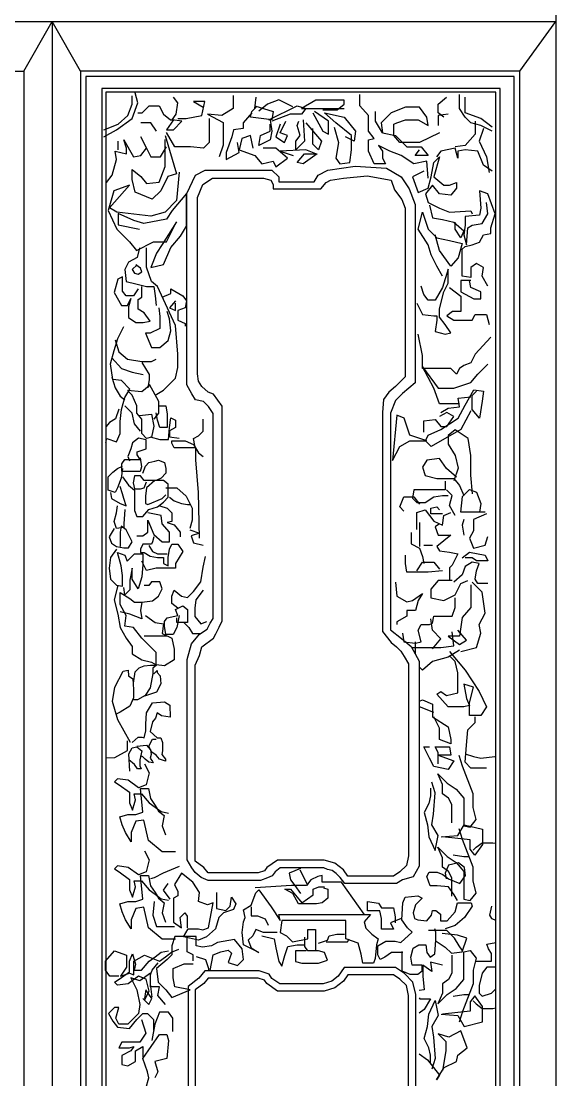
# Model space of a CAD drawing. Extents: x 1684 to 4686, y 4591 to 8092.
# Drawn here: x 2233 to 2705, y 6378 to 7314 of the extents above; entities that cross this region are included whole.
import ezdxf

# ---------------------------------------------------------------- set-up
doc = ezdxf.new("R2010")
doc.units = 0
doc.header["$MEASUREMENT"] = 0
doc.layers.add('3', color=3, linetype='CONTINUOUS')
doc.layers.add('7', color=7, linetype='CONTINUOUS')

msp = doc.modelspace()

# ---------------------------------------------------------------- linework, layer by layer
at = {"layer": '3'}
for p, q in [((2235, 7270.16), (2260, 7314.1)), ((2285, 7270.16), (2260, 7314.1)), ((2673.3, 7270.16), (2705.16, 7314.1)), ((1846.7, 7270.16), (2235, 7270.16)), ((2235, 7270.16), (2235, 5758.27)), ((2285, 7270.16), (2285, 5758.27)), ((2673.3, 7270.16), (2285, 7270.16)), ((2673.3, 5758.27), (2673.3, 7270.16)), ((2656, 7255.06), (2304.05, 7255.06)), ((2304.05, 7255.06), (2304.05, 5780.36)), ((2656, 5780.36), (2656, 7255.06))]:
    msp.add_line(p, q, dxfattribs=at)
for points in [[(2305.65, 7212.09), (2316.96, 7218.36), (2330.78, 7228.4), (2335.81, 7242.21), (2333.3, 7250.99)], [(2305.65, 7218.36), (2318.22, 7223.38), (2327.01, 7230.91), (2330.78, 7240.95), (2330.78, 7248.48)], [(2335.81, 7233.42), (2339.58, 7233.42), (2345.86, 7239.7), (2354.66, 7239.7), (2358.43, 7232.17), (2364.71, 7227.15), (2367.22, 7227.15), (2360.94, 7218.36), (2367.22, 7218.36), (2374.76, 7225.89), (2365.97, 7227.15), (2369.74, 7232.17), (2370.99, 7242.21), (2367.22, 7247.23)], [(2420.08, 7248.6), (2420.08, 7237.3), (2410.03, 7231.03), (2397.46, 7232.28), (2411.29, 7224.75), (2411.29, 7204.67), (2407.52, 7194.63)], [(2439.01, 7237.18), (2440.27, 7247.22)], [(2592.31, 7175.68), (2591.05, 7190.74), (2579.74, 7188.23), (2568.44, 7195.76), (2558.38, 7199.53), (2548.33, 7204.55), (2552.1, 7199.53), (2552.1, 7193.25), (2554.61, 7188.23), (2544.56, 7188.23), (2539.54, 7199.53), (2539.54, 7209.57), (2544.56, 7210.82), (2539.54, 7217.1), (2539.54, 7230.9), (2532, 7239.69), (2532, 7249.73)], [(2606.13, 7229.65), (2601.11, 7233.41), (2601.11, 7240.94), (2608.64, 7247.22)], [(2648.85, 7217.1), (2638.8, 7222.12), (2630.01, 7224.63), (2624.98, 7229.65), (2619.95, 7237.18), (2619.95, 7249.73)], [(2648.85, 7220.86), (2638.8, 7228.39), (2624.98, 7233.41), (2624.98, 7243.45), (2624.98, 7247.22)], [(2370.99, 7228.4), (2378.53, 7228.4), (2392.35, 7230.91), (2394.87, 7243.46), (2384.82, 7243.46), (2393.61, 7238.44)], [(2439.01, 7239.69), (2455.35, 7234.67), (2454.09, 7227.14), (2435.24, 7229.65), (2436.5, 7234.67), (2440.27, 7238.43)], [(2472.86, 7238.56), (2460.29, 7244.83), (2450.24, 7241.07), (2442.7, 7234.79)], [(2451.58, 7227.14), (2476.71, 7239.69), (2484.25, 7237.18), (2480.48, 7232.16), (2470.43, 7232.16), (2454.09, 7225.88)], [(2499.33, 7235.92), (2511.89, 7235.92), (2518.17, 7240.94), (2518.17, 7244.71), (2493.04, 7244.71), (2480.48, 7237.18), (2518.17, 7237.18)], [(2602.36, 7215.84), (2584.77, 7207.06), (2567.18, 7207.06), (2562.15, 7213.33), (2562.15, 7223.37), (2564.67, 7224.63), (2572.2, 7227.14), (2583.51, 7227.14), (2592.31, 7222.12), (2591.05, 7229.65), (2584.77, 7238.43), (2572.2, 7238.43), (2559.64, 7233.41), (2550.84, 7224.63), (2552.1, 7215.84), (2563.41, 7213.33), (2573.46, 7203.29), (2586.03, 7203.29), (2592.31, 7195.76), (2581, 7195.76), (2584.77, 7200.78)], [(2398.72, 7228.52), (2398.72, 7207.18), (2393.7, 7202.16), (2382.39, 7203.42), (2368.56, 7203.42), (2361.03, 7215.97)], [(2436.5, 7233.41), (2428.96, 7224.63), (2428.96, 7219.61), (2420.16, 7218.35), (2418.91, 7212.08), (2413.88, 7198.27), (2413.88, 7192), (2425.19, 7198.27), (2423.93, 7207.06)], [(2452.83, 7227.14), (2454.09, 7217.1), (2452.83, 7209.57), (2442.78, 7204.55), (2444.04, 7213.33), (2452.83, 7217.1), (2452.83, 7223.37)], [(2481.73, 7227.14), (2482.99, 7208.31), (2475.45, 7200.78), (2475.45, 7208.31), (2479.22, 7213.33), (2476.71, 7222.12), (2477.97, 7225.88)], [(2490.53, 7233.41), (2499.33, 7217.1), (2504.35, 7214.59), (2504.35, 7225.88), (2491.79, 7234.67)], [(2509.38, 7220.86), (2513.15, 7207.06), (2510.63, 7193.25), (2514.4, 7188.23), (2523.2, 7189.49), (2524.46, 7200.78), (2524.46, 7213.33), (2510.63, 7224.63), (2500.58, 7233.41), (2518.17, 7229.65), (2528.23, 7217.1), (2526.97, 7208.31), (2519.43, 7212.08)], [(2552.1, 7215.84), (2545.82, 7225.88), (2545.82, 7234.67)], [(2609.9, 7232.16), (2601.11, 7230.9), (2601.11, 7222.12)], [(2352.15, 7217.11), (2347.12, 7224.64), (2338.32, 7224.64)], [(2461.63, 7223.37), (2457.86, 7212.08), (2465.4, 7207.06), (2467.91, 7213.33), (2461.63, 7215.84), (2466.66, 7225.88)], [(2484.25, 7224.63), (2498.07, 7208.31), (2495.56, 7200.78), (2490.53, 7205.8), (2490.53, 7219.61)], [(2633.77, 7225.88), (2633.77, 7214.59), (2624.98, 7204.55), (2616.18, 7203.29)], [(2641.31, 7219.61), (2637.54, 7208.31), (2643.83, 7194.51), (2646.34, 7180.7)], [(2308.17, 7171.93), (2313.19, 7178.2), (2316.96, 7192.01), (2315.71, 7199.54), (2325.76, 7197.03), (2325.76, 7202.05), (2323.25, 7209.58), (2332.04, 7194.52), (2338.32, 7195.77), (2343.35, 7202.05), (2338.32, 7212.09), (2347.12, 7194.52), (2355.92, 7194.52), (2360.94, 7203.3)], [(2318.22, 7200.79), (2318.22, 7208.32)], [(2359.77, 7213.46), (2369.82, 7179.57), (2362.28, 7177.06), (2356, 7164.51), (2348.46, 7156.98), (2333.38, 7163.26), (2330.87, 7174.55), (2330.87, 7183.34), (2338.41, 7177.06), (2343.43, 7170.79), (2354.74, 7172.04), (2359.77, 7185.85), (2359.77, 7193.38), (2359.77, 7209.69)], [(2437.76, 7202.04), (2435.24, 7213.33), (2427.7, 7210.82), (2425.19, 7200.78), (2439.01, 7195.76), (2445.3, 7188.23), (2455.35, 7190.74), (2457.86, 7185.72), (2467.91, 7193.25), (2457.86, 7202.04), (2446.55, 7202.04)], [(2494.3, 7197.02), (2481.73, 7188.23), (2476.71, 7189.49), (2482.99, 7197.02), (2493.04, 7197.02), (2484.25, 7200.78), (2461.63, 7199.53), (2472.94, 7195.76)], [(2648.85, 7181.96), (2641.31, 7186.98), (2636.29, 7199.53), (2624.98, 7200.78), (2618.7, 7199.53), (2618.7, 7193.25), (2616.18, 7202.04), (2603.62, 7199.53), (2599.85, 7194.51)], [(2588.6, 7181.86), (2578.55, 7176.84), (2583.58, 7163.03), (2592.37, 7166.8), (2594.88, 7176.84), (2597.4, 7189.39), (2602.42, 7194.41), (2597.4, 7176.84), (2606.19, 7169.31), (2611.22, 7169.31), (2617.5, 7171.82), (2617.5, 7166.8), (2612.48, 7160.52), (2602.42, 7161.78), (2596.14, 7169.31), (2589.86, 7161.78), (2592.37, 7154.25), (2602.42, 7149.23), (2611.22, 7145.46), (2630.07, 7146.72), (2631.32, 7144.21)], [(2372.33, 7180.83), (2369.82, 7155.73), (2359.77, 7145.69), (2347.2, 7141.92), (2317.05, 7145.69), (2310.76, 7149.45), (2328.36, 7169.53), (2314.53, 7164.51), (2309.51, 7146.94), (2317.05, 7130.63), (2328.36, 7119.33), (2334.64, 7111.8), (2349.72, 7119.33), (2361.03, 7119.33), (2369.82, 7136.9), (2357.26, 7116.82), (2352.23, 7109.29), (2347.2, 7096.74), (2358.51, 7099.25), (2364.79, 7114.31), (2373.59, 7124.35), (2378.62, 7133.14), (2378.62, 7156.98), (2378.62, 7162), (2366.05, 7146.94), (2361.03, 7139.41), (2340.92, 7135.65), (2332.13, 7138.16), (2318.3, 7144.43), (2318.3, 7134.39), (2337.15, 7130.63)], [(2564.41, 6552.05), (2518.7, 6552.05), (2514.45, 6557.36), (2510.9, 6560.9), (2507.36, 6563.37), (2503.46, 6564.44), (2500.27, 6565.85), (2461.65, 6565.85), (2457.04, 6562.31), (2454.56, 6558.77), (2450.31, 6557), (2444.29, 6554.53), (2397.87, 6554.53), (2391.84, 6557.36), (2386.53, 6561.61), (2383.34, 6565.85), (2379.44, 6572.93), (2379.44, 6750), (2383.32, 6763.84), (2390.24, 6772.49), (2397.17, 6776.82), (2399.77, 6782.01), (2402.37, 6786.34), (2402.37, 6967.64), (2398.06, 6973.7), (2393.73, 6978.02), (2386.8, 6979.75), (2383.34, 6984.94), (2379.01, 6992.73), (2379.01, 7114.37), (2379.01, 7161.95), (2386.74, 7178.39), (2395.4, 7182.71), (2454.29, 7182.71), (2460.35, 7176.66), (2460.35, 7172.33), (2491.53, 7172.33), (2495, 7178.39), (2503.66, 7182.71), (2527.9, 7186.17), (2555.62, 7184.44), (2568.61, 7176.66), (2575.53, 7166.28), (2580.73, 7152.43), (2580.73, 6994.67), (2569.58, 6985.16), (2563.51, 6979.1), (2559.18, 6967.86), (2559.18, 6776.29), (2568.71, 6768.51), (2577.37, 6761.59), (2584.3, 6748.61), (2584.3, 6567.3), (2579.11, 6557.79), (2569.58, 6555.19), (2564.41, 6552.05)], [(2645.15, 7080.2), (2640.12, 7088.99), (2641.38, 7096.52), (2635.09, 7100.28), (2630.07, 7096.52), (2630.07, 7087.73), (2622.53, 7088.99), (2622.53, 7099.03), (2622.53, 7112.83), (2625.04, 7115.34), (2631.32, 7116.6), (2637.61, 7119.11), (2641.38, 7125.38), (2647.66, 7126.64), (2647.66, 7131.66), (2651.43, 7144.21), (2645.15, 7161.78), (2637.61, 7164.29), (2638.86, 7149.23), (2637.61, 7142.95), (2625.04, 7141.7), (2625.04, 7134.17), (2623.78, 7125.38), (2626.3, 7116.6), (2627.55, 7131.66), (2631.32, 7134.17), (2640.12, 7135.42), (2645.15, 7144.21), (2643.89, 7154.25)], [(2604.94, 7088.99), (2599.91, 7097.77), (2594.88, 7107.81), (2592.37, 7116.6), (2583.58, 7130.4), (2587.34, 7145.46), (2592.37, 7130.4), (2599.91, 7122.87), (2611.22, 7120.36), (2622.53, 7117.85), (2618.76, 7105.3), (2612.48, 7097.77), (2602.42, 7111.58), (2598.65, 7125.38)], [(2593.63, 7151.74), (2596.14, 7140.44), (2604.94, 7139.19), (2614.99, 7136.68), (2623.78, 7129.15), (2621.27, 7122.87), (2616.24, 7130.4), (2616.24, 7136.68)], [(2337.15, 7113.97), (2335.02, 7105.47), (2327.57, 7101.22), (2324.38, 7094.84), (2325.44, 7084.21), (2333.96, 7082.09), (2343.54, 7079.96), (2349.92, 7079.96), (2350.99, 7071.46), (2352.05, 7062.95)], [(2350.97, 6983.83), (2358.41, 6988.08), (2369.06, 6998.71), (2371.19, 7008.27), (2371.19, 7019.97), (2369.06, 7045.48), (2353.11, 7079.96), (2347.79, 7084.21), (2343.54, 7096.97), (2343.54, 7106.53), (2343.54, 7113.97)], [(2335.02, 7099.09), (2330.77, 7094.84), (2332.89, 7091.65), (2336.09, 7090.59), (2339.28, 7092.72), (2338.22, 7095.9), (2333.96, 7099.09)], [(2336.09, 7077.83), (2331.83, 7071.46), (2325.44, 7071.46), (2322.25, 7075.71), (2322.25, 7082.09), (2322.25, 7088.46), (2317.99, 7086.34), (2314.8, 7074.65), (2321.19, 7062.95), (2326.51, 7062.95), (2329.7, 7069.33), (2327.57, 7061.89), (2327.57, 7052.32), (2333.96, 7048.07), (2340.34, 7048.07), (2346.73, 7049.13), (2341.41, 7056.57), (2336.09, 7059.76), (2336.09, 7068.27), (2339.28, 7070.39), (2339.28, 7079.96)], [(2582.32, 7065.14), (2587.34, 7055.1), (2597.4, 7053.85), (2599.91, 7053.85), (2599.91, 7050.08), (2598.65, 7040.04), (2607.45, 7037.53), (2612.48, 7038.78), (2607.45, 7046.31), (2602.42, 7052.59), (2602.42, 7060.12), (2606.19, 7075.18), (2609.96, 7082.71), (2609.96, 7095.26), (2604.94, 7078.95), (2598.65, 7067.65), (2592.37, 7067.65), (2588.6, 7072.67), (2586.09, 7080.2)], [(2357.37, 7070.39), (2364.82, 7073.58), (2364.82, 7077.83), (2375.46, 7071.46), (2378.66, 7067.2), (2377.59, 7060.83), (2371.21, 7058.7), (2371.21, 7050.2), (2377.59, 7047.01), (2377.59, 7044.88)], [(2611.22, 7078.95), (2621.27, 7071.42), (2621.27, 7062.63), (2621.27, 7057.61), (2613.73, 7057.61), (2608.71, 7053.85), (2614.99, 7050.08), (2625.04, 7050.08), (2631.32, 7050.08), (2633.84, 7055.1), (2643.89, 7055.1), (2646.4, 7046.31)], [(2630.07, 7085.22), (2621.27, 7085.22), (2621.27, 7075.18), (2632.58, 7068.91), (2638.86, 7068.91), (2638.86, 7075.18), (2630.07, 7078.95), (2628.81, 7085.22)], [(2354.18, 7060.83), (2355.24, 7053.39), (2355.24, 7042.76), (2346.73, 7038.5), (2342.47, 7038.5), (2347.79, 7025.75), (2355.24, 7025.75), (2362.69, 7032.13), (2364.82, 7040.63), (2363.76, 7051.26), (2361.63, 7057.64)], [(2369.08, 7067.2), (2363.76, 7060.83), (2369.08, 7058.7), (2369.08, 7065.08)], [(2307.4, 6941.98), (2308.4, 6945.56), (2316.91, 6942.37), (2320.1, 6949.81), (2320.1, 6960.44), (2321.17, 6971.07), (2324.36, 6981.7), (2328.62, 6989.14), (2321.17, 6996.58), (2313.72, 6997.64), (2311.59, 7011.46), (2314.78, 7023.16), (2317.97, 7033.79), (2323.3, 7044.42)], [(2315.85, 7032.72), (2319.04, 7022.09), (2326.49, 7015.71), (2339.26, 7013.59), (2347.77, 7013.59), (2352.03, 7015.71)], [(2647.66, 7035.02), (2633.84, 7019.96), (2630.07, 7012.43), (2623.78, 7009.92), (2620.01, 7007.41), (2617.5, 7002.39), (2612.48, 7007.41), (2604.94, 7007.41), (2587.34, 7007.41), (2587.34, 7018.7), (2583.58, 7037.53)], [(2312.65, 7016.78), (2321.17, 7007.21), (2330.74, 7004.02), (2340.32, 7001.9)], [(2339.26, 7012.53), (2345.64, 7001.9), (2345.64, 6997.64), (2344.58, 6990.2)], [(2620.01, 6976.03), (2611.22, 6976.03), (2602.42, 6976.03), (2597.4, 6989.84), (2587.34, 7008.66), (2601.17, 6989.84), (2614.99, 6989.84), (2630.07, 6994.86), (2636.35, 7002.39), (2645.15, 7011.17)], [(2312.65, 6999.77), (2315.85, 6990.2), (2320.1, 6982.76), (2324.36, 6979.57)], [(2345.64, 6993.39), (2354.16, 6978.51), (2354.16, 6967.88), (2349.9, 6962.57)], [(2326.49, 6988.08), (2339.26, 6987.01), (2345.64, 6992.33)], [(2337.13, 6965.76), (2347.77, 6966.82), (2349.9, 6956.19), (2347.77, 6946.62), (2343.52, 6945.56), (2339.26, 6949.81), (2339.26, 6958.31), (2339.26, 6962.57), (2335, 6967.88), (2335, 6974.26), (2330.74, 6983.83), (2327.55, 6987.01)], [(2630.07, 6969.76), (2621.27, 6953.44), (2594.88, 6938.38), (2589.86, 6943.4), (2592.37, 6948.42), (2603.68, 6953.44), (2618.76, 6963.48), (2625.04, 6974.78), (2632.58, 6988.58), (2641.38, 6987.33), (2640.12, 6978.54), (2637.61, 6963.48), (2631.32, 6971.01), (2631.32, 6983.56), (2635.09, 6987.33)], [(2338.19, 6951.94), (2332.87, 6958.31), (2330.74, 6967.88), (2324.36, 6974.26)], [(2354.2, 6974.42), (2360.58, 6974.42), (2361.65, 6966.98), (2361.65, 6959.54), (2361.65, 6955.29), (2355.26, 6955.29), (2353.14, 6961.67), (2352.07, 6968.04)], [(2603.68, 6968.5), (2609.96, 6972.27), (2620.01, 6973.52), (2618.76, 6981.05), (2630.07, 6982.31)], [(2319.08, 6971.23), (2315.89, 6962.73), (2310.57, 6959.54), (2307.4, 6955.75)], [(2591.11, 6943.4), (2576.04, 6948.42), (2571.01, 6963.48), (2564.73, 6965.99), (2560.96, 6925.83), (2567.24, 6938.38), (2576.04, 6943.4), (2589.86, 6943.4)], [(2588.6, 6950.93), (2588.6, 6960.97), (2598.65, 6962.23), (2603.68, 6955.95), (2608.71, 6955.95), (2614.99, 6964.74), (2608.71, 6968.5), (2602.42, 6964.74)], [(2346.75, 6946.78), (2355.26, 6944.66), (2362.71, 6944.66), (2363.78, 6955.29), (2364.84, 6963.79), (2369.1, 6961.67), (2369.1, 6955.29), (2363.78, 6952.1), (2363.78, 6946.78), (2372.29, 6945.72)], [(2386.08, 6939.18), (2385.02, 6945.56), (2389.28, 6947.68), (2393.53, 6951.94), (2393.53, 6958.31), (2393.53, 6962.57)], [(2631.39, 6896.6), (2630.14, 6912.92), (2630.14, 6930.49), (2627.62, 6945.55), (2616.31, 6953.08), (2610.03, 6948.06), (2610.03, 6940.53), (2616.31, 6930.49), (2618.83, 6919.19), (2615.06, 6907.9)], [(2337.7, 6928.23), (2339.03, 6920.22), (2337.7, 6916.21), (2327.01, 6916.21), (2321.66, 6916.21), (2321.66, 6922.89), (2324.33, 6926.89), (2328.34, 6926.89), (2337.7, 6926.89), (2335.02, 6930.9), (2335.02, 6933.57), (2343.04, 6936.24), (2343.04, 6940.24), (2343.04, 6944.25), (2336.36, 6945.58), (2331.01, 6941.58), (2329.68, 6936.24), (2327.01, 6929.56), (2328.34, 6925.56)], [(2390.34, 6857.33), (2389.28, 6897.73), (2387.15, 6926.43), (2387.15, 6937.06), (2379.7, 6937.06), (2367.99, 6937.06), (2365.86, 6941.31), (2365.86, 6943.43), (2377.57, 6943.43), (2385.02, 6940.24), (2389.28, 6932.8), (2393.53, 6929.61)], [(2617.46, 6911.33), (2608.66, 6918.86), (2602.38, 6927.65), (2591.07, 6926.39), (2587.3, 6920.12), (2589.81, 6912.59), (2599.87, 6910.08), (2614.94, 6910.08), (2619.97, 6903.8), (2623.74, 6895.02)], [(2322.18, 6918.91), (2321.11, 6910.4), (2317.92, 6901.9), (2315.79, 6897.65), (2309.41, 6899.77), (2309.41, 6906.15), (2309.41, 6911.47), (2313.67, 6915.72), (2317.92, 6918.91), (2322.18, 6921.03)], [(2340.27, 6914.66), (2342.4, 6921.03), (2345.59, 6924.22), (2350.91, 6925.29), (2354.11, 6926.35), (2359.43, 6924.22), (2360.49, 6918.91), (2360.49, 6914.66), (2356.23, 6910.4), (2351.98, 6908.28), (2341.34, 6908.28), (2338.14, 6912.53), (2332.82, 6912.53), (2331.76, 6906.15), (2332.82, 6900.84), (2338.14, 6900.84), (2341.34, 6901.9), (2343.46, 6907.22)], [(2322.18, 6911.47), (2327.5, 6904.03), (2332.82, 6899.77), (2332.82, 6889.14), (2332.82, 6881.7), (2334.95, 6876.39), (2340.27, 6876.39), (2345.59, 6882.77), (2353.04, 6884.89), (2358.36, 6889.14), (2362.62, 6893.4), (2362.62, 6905.09), (2358.36, 6908.28), (2350.91, 6908.28), (2343.46, 6901.9), (2342.4, 6894.46), (2342.4, 6888.08), (2344.53, 6887.02), (2357.3, 6892.33), (2360.49, 6895.52)], [(2311.54, 6897.65), (2312.6, 6892.33), (2320.05, 6888.08), (2325.37, 6885.96), (2323.24, 6892.33), (2322.18, 6896.59), (2320.05, 6902.96)], [(2360.49, 6901.9), (2370.07, 6901.9), (2378.58, 6894.46), (2383.9, 6883.83), (2383.9, 6873.2), (2381.78, 6865.76)], [(2607.41, 6907.57), (2607.41, 6900.04), (2591.07, 6900.04), (2579.76, 6900.04), (2578.51, 6892.51), (2582.27, 6888.74), (2589.81, 6888.74), (2597.35, 6893.76), (2604.89, 6895.02), (2609.92, 6895.02)], [(2616.2, 6877.45), (2611.17, 6886.23), (2613.69, 6895.02), (2608.66, 6900.04)], [(2642.7, 6880.29), (2621.34, 6880.29), (2622.6, 6894.09), (2628.88, 6900.37), (2635.16, 6897.86), (2638.93, 6887.82), (2637.67, 6880.29)], [(2363.68, 6893.4), (2367.94, 6890.21), (2374.33, 6888.08), (2379.65, 6887.02), (2381.78, 6887.02)], [(2570.97, 6881.21), (2567.2, 6884.98), (2570.97, 6893.76), (2579.76, 6893.76), (2584.79, 6887.49)], [(2324.31, 6882.77), (2323.24, 6870.01), (2323.24, 6866.82), (2316.86, 6865.76), (2314.73, 6872.14), (2316.86, 6879.58), (2317.92, 6885.96)], [(2355.17, 6885.96), (2361.56, 6883.83), (2365.81, 6879.58), (2365.81, 6872.14), (2361.56, 6871.07), (2367.94, 6868.95), (2373.26, 6862.57), (2373.26, 6858.32)], [(2582.27, 6864.89), (2582.27, 6879.96), (2589.81, 6882.47), (2597.35, 6872.43), (2604.89, 6868.66), (2606.15, 6877.45), (2612.43, 6879.96)], [(2604.89, 6878.7), (2594.84, 6878.7), (2594.84, 6883.72), (2599.87, 6884.98), (2602.38, 6882.47)], [(2334.95, 6859.38), (2340.27, 6859.38), (2344.53, 6862.57), (2344.53, 6873.2), (2349.85, 6860.44), (2357.3, 6854.07), (2363.68, 6854.07), (2363.68, 6862.57), (2357.3, 6870.01), (2356.23, 6877.45), (2344.53, 6879.58)], [(2623.74, 6873.68), (2622.48, 6868.66), (2623.74, 6859.87)], [(2643.84, 6878.7), (2632.54, 6873.68), (2632.54, 6863.64), (2628.77, 6857.36), (2632.54, 6848.58), (2642.59, 6851.09), (2645.1, 6858.62)], [(2314.73, 6865.76), (2310.47, 6858.32), (2312.6, 6853), (2316.86, 6849.81), (2323.24, 6848.75), (2327.5, 6848.75), (2330.69, 6854.07), (2325.37, 6864.7), (2321.11, 6867.89), (2320.05, 6862.57), (2320.05, 6854.07), (2320.05, 6849.81)], [(2381.83, 6864.77), (2390.34, 6861.58), (2382.89, 6859.46), (2385.02, 6853.08), (2393.53, 6850.95)], [(2577.25, 6862.38), (2577.25, 6852.34), (2584.79, 6848.58), (2587.3, 6841.05), (2588.56, 6834.77)], [(2584.79, 6871.17), (2584.79, 6858.62), (2584.79, 6849.83)], [(2602.38, 6869.92), (2598.61, 6867.41), (2601.12, 6859.87), (2612.43, 6859.87), (2599.87, 6849.83), (2602.38, 6846.07), (2611.17, 6844.81), (2618.71, 6843.56), (2613.69, 6833.52), (2611.17, 6831.01), (2611.17, 6819.71)], [(2349.85, 6858.32), (2348.78, 6854.07), (2347.72, 6851.94), (2340.27, 6851.94), (2338.14, 6847.69), (2338.14, 6844.5), (2341.34, 6844.5), (2346.66, 6841.31), (2353.04, 6840.25), (2358.36, 6840.25), (2358.36, 6834.93), (2362.62, 6832.81), (2362.62, 6837.06), (2362.62, 6840.25), (2363.68, 6847.69), (2365.81, 6851.94), (2371.13, 6851.94), (2375.39, 6845.56), (2369.01, 6834.93), (2369.01, 6830.68), (2361.56, 6830.68), (2351.98, 6830.68), (2343.46, 6828.56), (2339.21, 6837.06)], [(2316.86, 6847.69), (2311.54, 6840.25), (2310.47, 6830.68), (2311.54, 6821.11), (2316.86, 6815.8), (2322.18, 6814.74), (2322.18, 6824.3), (2321.11, 6832.81), (2317.92, 6844.5), (2324.31, 6842.37), (2326.44, 6837.06), (2332.82, 6843.44), (2340.27, 6843.44), (2340.27, 6833.87), (2339.21, 6823.24), (2336.01, 6812.61), (2330.69, 6821.11), (2330.69, 6830.68), (2328.56, 6820.05), (2328.56, 6811.55), (2324.31, 6807.3), (2323.24, 6813.67)], [(2345.59, 6850.88), (2348.78, 6845.56), (2353.04, 6843.44), (2361.56, 6843.44)], [(2588.56, 6851.09), (2596.1, 6851.09)], [(2622.48, 6839.79), (2628.77, 6844.81), (2642.59, 6842.3), (2645.1, 6837.28), (2635.05, 6837.28), (2631.28, 6839.79), (2625, 6839.79)], [(2371.15, 6795.38), (2365.83, 6799.63), (2365.83, 6806.01), (2367.96, 6811.32), (2374.35, 6806.01), (2379.67, 6804.94), (2384.99, 6810.26), (2391.37, 6818.76), (2393.5, 6831.52), (2395.63, 6841.09)], [(2604.89, 6828.5), (2592.33, 6827.24), (2573.48, 6827.24), (2572.22, 6834.77), (2572.22, 6842.3)], [(2582.27, 6828.5), (2587.3, 6836.03), (2597.35, 6836.03), (2602.38, 6829.75)], [(2645.1, 6817.2), (2636.31, 6817.2), (2633.79, 6820.97), (2635.05, 6828.5), (2637.56, 6834.77), (2631.28, 6836.03), (2625, 6832.26), (2622.48, 6824.73), (2614.94, 6818.46)], [(2317.94, 6815.57), (2314.75, 6802.82), (2317.94, 6790.06), (2320.07, 6778.37), (2325.39, 6768.8), (2330.71, 6761.36), (2330.71, 6754.99), (2339.23, 6749.67), (2347.74, 6747.54), (2352, 6745.42), (2352, 6756.05), (2339.23, 6768.8), (2331.78, 6778.37), (2324.33, 6779.43), (2325.39, 6789), (2320.07, 6798.57), (2320.07, 6809.2), (2328.58, 6803.88), (2332.84, 6800.69), (2339.23, 6800.69), (2338.16, 6793.25), (2339.23, 6785.81), (2328.58, 6790.06), (2320.07, 6792.19)], [(2339.23, 6800.69), (2348.8, 6801.76), (2354.13, 6806.01), (2357.32, 6812.39), (2355.19, 6818.76), (2347.74, 6818.76), (2345.61, 6815.57), (2341.35, 6815.57)], [(2563.43, 6818.46), (2564.68, 6805.91), (2573.48, 6800.89), (2578.51, 6802.14), (2587.3, 6808.42), (2583.53, 6802.14), (2581.02, 6793.36), (2573.48, 6793.36), (2573.48, 6788.34), (2564.68, 6783.32), (2564.68, 6780.81)], [(2613.69, 6819.71), (2601.12, 6819.71), (2594.84, 6812.18), (2594.84, 6804.65), (2606.15, 6802.14), (2616.2, 6807.16), (2621.23, 6817.2), (2627.51, 6819.71)], [(2630.02, 6815.95), (2630.02, 6795.87), (2622.48, 6787.08), (2619.97, 6770.77), (2609.92, 6770.77), (2619.97, 6763.24), (2626.25, 6767), (2618.71, 6775.79)], [(2621.23, 6756.96), (2635.05, 6760.73), (2638.82, 6773.28), (2637.56, 6780.81), (2642.59, 6790.85), (2640.08, 6809.67), (2631.28, 6818.46)], [(2393.5, 6811.32), (2387.12, 6802.82), (2386.05, 6795.38), (2386.05, 6787.94), (2391.37, 6781.56), (2396.69, 6783.69)], [(2372.22, 6789), (2370.09, 6778.37), (2366.9, 6771.99), (2360.51, 6771.99), (2359.45, 6779.43), (2359.45, 6783.69), (2361.57, 6786.87), (2371.15, 6789), (2369.02, 6794.32), (2375.41, 6797.5), (2379.67, 6794.32), (2379.67, 6782.62), (2370.09, 6782.62), (2370.09, 6786.87)], [(2569.71, 6773.28), (2570.97, 6765.75), (2581.02, 6764.49), (2586.04, 6765.75), (2583.53, 6775.79), (2586.04, 6780.81), (2593.58, 6780.81), (2596.1, 6782.06), (2597.35, 6788.34), (2606.15, 6788.34), (2613.69, 6788.34), (2616.2, 6795.87), (2616.2, 6804.65)], [(2342.42, 6789), (2350.93, 6782.62), (2358.38, 6781.56), (2357.32, 6773.06), (2365.83, 6768.8), (2367.96, 6759.24), (2367.96, 6749.67), (2359.45, 6744.36), (2352, 6745.42)], [(2376.47, 6782.62), (2380.73, 6778.37), (2383.92, 6773.06), (2391.37, 6773.06)], [(2596.1, 6759.47), (2603.64, 6768.26), (2596.1, 6775.79), (2594.84, 6785.83)], [(2341.35, 6770.93), (2356.25, 6770.93), (2361.57, 6770.93)], [(2578.51, 6760.73), (2603.64, 6760.73), (2614.94, 6761.98), (2613.69, 6774.53)], [(2581.02, 6754.76), (2581.02, 6756.96), (2581.02, 6765.75)], [(2619.97, 6758.22), (2609.92, 6751.94), (2596.1, 6748.18), (2587.3, 6740.65), (2584.3, 6743.64)], [(2611.17, 6756.96), (2625, 6740.65), (2637.56, 6721.82), (2643.84, 6708.01), (2638.82, 6700.48), (2628.77, 6700.48), (2628.77, 6711.78), (2632.54, 6725.59), (2623.74, 6728.1), (2626.25, 6715.55), (2628.77, 6709.27), (2623.74, 6708.01), (2609.92, 6708.01), (2599.87, 6719.31), (2603.64, 6721.82), (2608.66, 6718.06), (2618.71, 6720.57), (2618.71, 6738.14), (2616.2, 6748.18), (2611.17, 6753.2)], [(2329.17, 6676.64), (2318.13, 6696.58), (2313.4, 6712.85), (2315.5, 6725.44), (2322.86, 6739.61), (2327.06, 6740.66), (2327.59, 6735.42), (2331.27, 6732.79), (2331.79, 6723.34), (2331.79, 6716), (2328.64, 6708.65), (2320.23, 6703.4), (2316.03, 6701.3)], [(2331.79, 6729.12), (2333.37, 6739.09), (2337.05, 6742.76), (2341.25, 6744.34), (2347.03, 6744.86), (2352.29, 6744.86), (2349.13, 6742.24), (2349.13, 6740.14), (2349.13, 6737.51), (2346.51, 6724.92), (2342.3, 6718.1), (2335.47, 6714.42), (2331.27, 6714.42)], [(2349.13, 6737.51), (2350.18, 6737.51), (2352.81, 6740.14), (2352.81, 6738.56), (2355.44, 6735.42), (2355.96, 6728.59), (2352.29, 6721.25), (2341.78, 6717.57)], [(2330.8, 6676.46), (2336.05, 6681.18), (2339.21, 6681.18), (2341.31, 6680.66), (2342.88, 6686.96), (2342.88, 6692.73), (2343.41, 6702.7), (2348.66, 6711.62), (2359.17, 6712.67), (2363.9, 6709.52), (2364.43, 6699.03), (2356.55, 6700.08), (2352.87, 6702.7), (2351.29, 6697.98), (2348.66, 6694.83), (2346.56, 6686.43), (2352.87, 6680.66), (2356.02, 6680.66), (2357.6, 6676.46), (2357.6, 6669.11), (2357.07, 6665.96), (2360.22, 6661.77), (2360.22, 6660.19), (2354.97, 6661.77), (2351.82, 6665.44), (2348.14, 6668.06), (2345.51, 6673.31), (2348.66, 6679.61), (2351.82, 6679.61)], [(2597.35, 6702.99), (2584.79, 6708.01), (2584.79, 6713.04), (2587.3, 6714.29), (2596.1, 6710.53), (2596.1, 6699.23), (2609.92, 6690.44), (2612.43, 6679.15), (2612.43, 6675.38), (2602.38, 6679.15), (2602.38, 6689.19), (2597.35, 6699.23)], [(2643.84, 6654.05), (2630.02, 6654.05), (2625, 6659.07), (2626.25, 6674.13), (2627.51, 6687.93), (2633.79, 6694.21), (2633.79, 6699.23)], [(2307.4, 6663.03), (2315.56, 6663.34), (2326.6, 6669.64), (2326.6, 6678.03)], [(2328.7, 6651.27), (2327.65, 6666.49), (2330.8, 6671.74), (2335, 6672.79), (2339.21, 6669.11), (2337.63, 6661.24), (2337.63, 6655.99), (2338.68, 6653.37), (2335.53, 6653.37), (2332.9, 6657.04), (2327.65, 6661.24)], [(2335, 6673.31), (2343.41, 6674.36), (2347.09, 6670.16), (2347.61, 6665.96), (2346.56, 6662.81), (2348.66, 6659.67), (2349.19, 6658.62), (2345.51, 6659.14), (2342.36, 6661.77), (2340.26, 6663.86), (2338.16, 6664.91)], [(2601.12, 6657.81), (2601.12, 6667.85), (2598.61, 6672.87), (2611.17, 6672.87), (2612.43, 6665.34), (2601.12, 6665.34), (2614.94, 6660.32), (2609.92, 6652.79), (2597.35, 6655.3), (2593.58, 6662.83), (2588.56, 6672.87), (2593.58, 6672.87)], [(2625, 6666.6), (2632.54, 6664.09), (2638.82, 6662.83), (2651.38, 6664.09)], [(2341.75, 6657.75), (2345.72, 6649.82), (2343.07, 6639.24), (2336.45, 6636.59), (2327.19, 6643.2), (2317.92, 6644.53), (2315.27, 6641.88), (2319.24, 6639.24), (2328.51, 6632.63), (2328.51, 6623.37), (2331.16, 6616.76), (2333.81, 6626.02), (2332.48, 6631.3), (2339.1, 6631.3), (2345.72, 6623.37), (2351.01, 6619.4), (2356.31, 6615.44), (2362.93, 6614.12)], [(2613.14, 6605.67), (2613.14, 6615.11), (2613.14, 6621.85), (2610.44, 6627.25), (2605.04, 6631.3), (2605.04, 6639.39), (2600.99, 6648.83), (2609.09, 6640.74), (2617.19, 6635.34), (2623.94, 6627.25), (2623.94, 6613.76), (2623.94, 6602.97), (2629.34, 6601.62), (2634.75, 6608.37), (2632.05, 6619.16), (2632.05, 6631.3), (2622.59, 6655.58), (2619.89, 6665.02)], [(2594.35, 6636.26), (2594.35, 6629.52), (2592.99, 6622.77), (2588.94, 6614.68), (2591.64, 6603.89), (2592.99, 6593.1), (2598.4, 6580.96), (2601.1, 6594.45), (2595.7, 6603.89), (2597.05, 6613.33), (2598.4, 6632.22), (2595.7, 6641.66)], [(2369.18, 6579.85), (2357.12, 6579.85), (2345.07, 6589.88), (2341.05, 6607.94), (2334.02, 6606.94), (2330, 6596.9), (2330, 6588.88), (2324.98, 6596.9), (2321.96, 6603.93), (2319.95, 6610.95), (2326.99, 6612.96), (2334.02, 6612.96), (2340.04, 6614.96), (2338.04, 6636.03), (2345.07, 6636.03), (2347.08, 6627), (2351.09, 6620.98), (2354.11, 6615.97), (2359.13, 6611.95), (2357.12, 6602.92), (2360.14, 6594.9)], [(2613.14, 6540.81), (2613.14, 6550.25), (2613.14, 6556.99), (2610.44, 6562.39), (2605.04, 6566.44), (2605.04, 6574.53), (2600.99, 6583.97), (2609.09, 6575.88), (2617.19, 6570.48), (2623.94, 6562.39), (2623.94, 6548.9), (2623.94, 6538.11), (2629.34, 6536.76), (2634.75, 6543.5), (2632.05, 6554.3), (2632.05, 6566.44), (2622.59, 6590.72), (2619.89, 6600.16)], [(2603.8, 6593.1), (2618.65, 6594.45), (2624.06, 6603.89), (2640.26, 6599.84), (2640.26, 6586.35), (2633.51, 6576.91), (2629.46, 6582.31), (2629.46, 6590.4), (2605.15, 6593.1)], [(2632.05, 6581.27), (2634.75, 6583.97), (2640.15, 6588.02), (2649.6, 6588.02), (2652.05, 6587.53)], [(2341.75, 6580.73), (2345.72, 6572.79), (2343.07, 6562.22), (2336.45, 6559.57), (2327.19, 6566.18), (2317.92, 6567.5), (2315.27, 6564.86), (2319.24, 6562.22), (2328.51, 6555.6), (2328.51, 6546.35), (2331.16, 6539.74), (2333.81, 6548.99), (2332.48, 6554.28), (2339.1, 6554.28), (2345.72, 6546.35), (2351.01, 6542.38), (2356.31, 6538.42), (2362.93, 6537.09)], [(2614.49, 6577.23), (2623.94, 6575.88), (2627.99, 6575.88)], [(2372.19, 6567.04), (2358.13, 6561.02), (2350.09, 6557), (2347.08, 6556)], [(2479.66, 6565.06), (2469.62, 6561.04), (2470.62, 6555.02), (2474.64, 6550.01), (2479.66, 6542.98)], [(2485.98, 6550.3), (2479.23, 6563.79)], [(2618.3, 6536.94), (2615.28, 6541.95), (2610.26, 6548.98), (2600.22, 6549.98), (2594.19, 6549.98), (2591.18, 6558.01), (2593.18, 6562.02), (2600.22, 6562.02), (2605.24, 6560.01), (2610.26, 6556), (2620.31, 6551.99), (2625.33, 6559.01), (2624.32, 6566.03), (2619.3, 6570.05), (2610.26, 6568.04), (2607.25, 6561.02), (2608.25, 6556)], [(2369.18, 6502.82), (2357.12, 6502.82), (2345.07, 6512.86), (2341.05, 6530.92), (2334.02, 6529.91), (2330, 6519.88), (2330, 6511.85), (2324.98, 6519.88), (2321.96, 6526.9), (2319.95, 6533.93), (2326.99, 6535.93), (2334.02, 6535.93), (2340.04, 6537.94), (2338.04, 6559.01), (2345.07, 6559.01), (2347.08, 6549.98), (2351.09, 6543.96), (2354.11, 6538.94), (2359.13, 6534.93), (2357.12, 6525.9), (2360.14, 6517.87)], [(2405.34, 6543.96), (2405.34, 6533.93), (2405.34, 6529.91), (2413.38, 6527.91), (2417.39, 6531.92), (2418.4, 6539.95), (2422.42, 6533.93), (2420.41, 6528.91), (2411.37, 6525.9), (2407.35, 6521.89), (2404.33, 6511.85), (2396.3, 6504.83), (2389.27, 6501.82), (2376.21, 6504.83), (2380.23, 6511.85), (2389.27, 6511.85), (2393.28, 6510.85), (2398.31, 6512.86), (2402.33, 6534.93), (2397.3, 6532.92), (2389.27, 6535.93), (2390.27, 6543.96), (2384.24, 6552.99), (2374.2, 6561.02), (2368.17, 6550.98), (2371.19, 6544.96), (2371.19, 6540.95), (2367.17, 6538.94), (2367.17, 6526.9), (2367.17, 6517.87), (2374.2, 6512.86), (2373.19, 6521.89), (2377.21, 6525.9), (2379.22, 6522.89), (2379.22, 6512.86)], [(2535.91, 6524.92), (2515.82, 6553.02), (2498.75, 6553.02), (2498.75, 6559.04), (2494.73, 6558.03), (2488.7, 6555.02), (2484.68, 6550.01), (2471.62, 6550.01), (2439.48, 6548)], [(2362.14, 6551.99), (2358.13, 6545.97), (2364.15, 6537.94)], [(2458.94, 6508.45), (2446.79, 6508.45), (2440.03, 6511.15), (2437.33, 6505.75), (2433.28, 6501.71), (2435.98, 6494.96), (2442.74, 6490.92), (2429.23, 6497.66), (2427.88, 6508.45), (2429.23, 6517.89), (2430.58, 6521.94), (2429.23, 6528.68), (2435.98, 6532.73), (2440.03, 6543.52), (2442.74, 6546.22), (2453.54, 6531.38), (2461.64, 6519.24), (2460.29, 6524.64), (2541.32, 6524.64), (2535.92, 6517.89), (2537.27, 6512.5), (2542.67, 6507.1), (2548.07, 6503.06), (2546.72, 6497.66), (2545.37, 6485.52), (2544.02, 6481.47), (2534.57, 6481.47), (2533.22, 6489.57), (2530.52, 6499.01), (2519.71, 6503.06), (2519.71, 6519.24), (2462.99, 6519.24), (2461.64, 6508.45), (2467.04, 6505.75), (2472.45, 6500.36), (2485.95, 6503.06), (2485.95, 6511.15), (2492.7, 6511.15), (2492.7, 6497.66), (2492.7, 6492.26), (2485.95, 6492.26), (2483.25, 6496.31), (2483.25, 6504.4)], [(2499.75, 6548), (2503.77, 6547), (2503.77, 6538.97), (2498.75, 6534.96), (2493.72, 6533.95), (2488.7, 6533.95), (2482.67, 6533.95), (2477.65, 6533.95), (2472.63, 6542.98), (2465.6, 6547), (2470.62, 6547), (2476.65, 6539.97), (2480.67, 6534.96), (2490.71, 6541.98), (2490.71, 6547), (2495.73, 6549), (2500.76, 6549)], [(2350.09, 6535.93), (2349.09, 6523.89), (2352.1, 6513.86), (2368.17, 6513.86)], [(2568.57, 6521.06), (2559.12, 6517.01), (2561.82, 6511.62), (2551.02, 6511.62), (2551.02, 6521.06), (2549.67, 6527.81), (2538.86, 6527.81), (2538.86, 6535.9), (2548.32, 6534.55), (2551.02, 6530.5), (2561.82, 6530.5), (2563.17, 6522.41), (2563.17, 6517.01)], [(2570.08, 6490.78), (2560.04, 6490.78), (2554.01, 6486.77), (2549.99, 6484.76), (2547.98, 6488.78), (2547.98, 6496.8), (2555.01, 6500.82), (2563.05, 6500.82), (2568.07, 6499.81), (2578.12, 6508.84), (2574.1, 6512.86), (2569.08, 6519.88), (2570.08, 6534.93), (2572.09, 6539.95), (2583.14, 6540.95), (2587.16, 6538.94), (2581.13, 6532.92), (2579.12, 6525.9), (2580.13, 6520.88), (2583.14, 6519.88), (2591.18, 6518.88), (2595.19, 6523.89), (2596.2, 6527.91), (2599.21, 6527.91), (2603.23, 6524.9), (2603.23, 6518.88), (2609.26, 6518.88), (2616.29, 6526.9), (2618.3, 6534.93), (2630.35, 6534.93), (2631.36, 6531.92), (2624.32, 6521.89), (2616.29, 6514.86), (2607.25, 6511.85)], [(2435.98, 6531.38), (2435.98, 6523.29), (2441.38, 6523.29), (2448.14, 6520.59), (2450.84, 6515.2)], [(2648.43, 6531.92), (2646.42, 6523.89), (2648.43, 6520.88), (2652.05, 6519.53)], [(2495.4, 6499.01), (2503.51, 6501.71), (2504.86, 6505.75), (2511.61, 6507.1), (2518.36, 6507.1)], [(2569.08, 6491.79), (2569.08, 6481.75), (2569.08, 6474.73), (2576.11, 6471.72), (2583.14, 6471.72), (2587.16, 6474.73), (2587.16, 6479.75), (2581.13, 6479.75), (2578.12, 6479.75), (2577.11, 6486.77), (2579.12, 6494.8), (2584.14, 6497.81), (2590.17, 6497.81), (2591.18, 6490.78), (2594.19, 6486.77), (2598.21, 6489.78), (2599.21, 6501.82), (2599.21, 6508.84), (2598.21, 6511.85)], [(2622.35, 6492.88), (2619.65, 6496.92), (2615.6, 6503.67), (2608.84, 6510.41), (2592.64, 6510.41)], [(2599.39, 6500.97), (2607.49, 6495.58), (2612.89, 6490.18), (2622.35, 6491.53), (2626.4, 6503.67), (2618.3, 6506.37), (2604.79, 6507.72)], [(2384.67, 6483.44), (2384.67, 6488.83), (2379.26, 6491.53), (2379.26, 6505.02), (2368.46, 6505.02), (2365.76, 6496.92), (2365.76, 6488.83), (2361.71, 6484.78), (2352.25, 6476.69), (2353.6, 6464.55), (2360.36, 6457.81), (2365.76, 6451.06), (2381.96, 6457.81), (2368.46, 6460.51), (2367.11, 6468.6), (2367.11, 6476.69), (2376.56, 6480.74), (2384.67, 6480.74)], [(2399.62, 6474.97), (2402.22, 6488.83), (2408.97, 6491.53), (2415.73, 6492.88), (2418.43, 6490.18), (2415.73, 6482.09), (2423.83, 6479.39), (2429.23, 6484.78), (2427.88, 6494.23), (2421.13, 6502.32), (2406.27, 6499.62), (2400.87, 6496.92), (2392.77, 6495.58), (2387.37, 6496.92), (2387.37, 6505.02), (2379.26, 6505.02)], [(2445.44, 6505.75), (2456.24, 6503.06), (2457.59, 6494.96), (2460.29, 6482.82), (2462.99, 6478.78), (2465.69, 6488.22), (2468.39, 6496.31), (2476.5, 6497.66), (2483.25, 6497.66)], [(2502.16, 6500.36), (2512.96, 6500.36), (2521.06, 6500.36), (2522.41, 6503.06)], [(2634.75, 6483.29), (2642.85, 6483.29), (2648.25, 6483.29), (2648.25, 6490.04), (2645.55, 6494.08), (2644.2, 6498.13), (2652.05, 6499.87)], [(2319.03, 6469.93), (2311.08, 6469.93), (2307.11, 6475.22), (2307.11, 6483.15), (2315.06, 6492.41), (2325.65, 6488.44), (2325.65, 6477.86), (2320.35, 6469.93), (2328.29, 6472.58), (2332.26, 6471.25), (2332.26, 6477.86), (2332.26, 6483.15), (2341.53, 6488.44), (2354.77, 6483.15), (2360.06, 6487.12), (2365.36, 6491.09), (2371.98, 6493.73)], [(2341.75, 6448.77), (2345.72, 6456.7), (2343.07, 6467.28), (2336.45, 6469.93), (2327.19, 6463.31), (2317.92, 6461.99), (2315.27, 6464.64), (2319.24, 6467.28), (2328.51, 6473.89), (2328.51, 6483.15), (2331.16, 6489.76), (2333.81, 6480.5), (2332.48, 6475.21), (2339.1, 6475.21), (2345.72, 6483.15), (2351.01, 6487.11), (2356.31, 6491.08), (2362.93, 6492.4)], [(2387.37, 6487.48), (2395.47, 6484.78), (2398.17, 6476.69), (2398.17, 6474.97)], [(2484.6, 6492.26), (2475.15, 6492.26), (2475.15, 6486.87), (2475.15, 6482.82), (2480.55, 6481.47), (2495.4, 6481.47), (2503.51, 6484.17), (2500.81, 6490.92), (2495.4, 6492.26), (2488.65, 6492.26)], [(2613.14, 6488.69), (2613.14, 6479.25), (2613.14, 6472.5), (2610.44, 6467.11), (2605.04, 6463.06), (2605.04, 6454.97), (2600.99, 6445.52), (2609.09, 6453.62), (2617.19, 6459.01), (2623.94, 6467.11), (2623.94, 6480.6), (2623.94, 6491.39), (2629.34, 6492.74), (2634.75, 6485.99), (2632.05, 6475.2), (2632.05, 6463.06), (2622.59, 6438.78), (2619.89, 6429.34)], [(2348.37, 6451.41), (2347.04, 6463.31), (2347.04, 6471.25), (2348.37, 6475.21), (2353.66, 6481.83)], [(2605.15, 6479.56), (2594.35, 6482.26), (2595.7, 6474.17), (2587.59, 6479.56), (2587.59, 6470.12), (2588.94, 6457.98), (2584.3, 6457.21)], [(2360.06, 6444.81), (2353.45, 6452.74), (2354.77, 6460.68), (2346.83, 6460.68), (2346.83, 6472.58), (2337.56, 6465.96), (2329.62, 6468.61), (2334.91, 6458.03), (2337.56, 6444.81), (2336.24, 6436.88), (2326.97, 6427.62), (2319.03, 6427.62), (2316.38, 6432.91), (2319.03, 6442.16), (2315.06, 6442.16), (2309.76, 6436.88), (2313.73, 6430.26), (2317.7, 6424.98), (2328.29, 6423.65), (2334.91, 6431.59), (2340.21, 6436.88), (2344.18, 6436.88), (2349.47, 6431.59), (2349.47, 6422.33)], [(2581.4, 6283.42), (2581.4, 6453.7), (2578.93, 6464.79), (2571.44, 6472.28), (2563.57, 6477.52), (2518.05, 6477.52), (2512.94, 6469.86), (2507.07, 6465.46), (2499.47, 6463.18), (2461.27, 6463.18), (2454.32, 6468.04), (2451.86, 6471.72), (2443.07, 6474.65), (2394.97, 6474.65), (2389.74, 6468.12), (2380.18, 6460.96), (2380.18, 6283.17)], [(2652.05, 6477.9), (2644.2, 6477.9), (2640.15, 6472.5), (2637.45, 6461.71), (2637.45, 6454.97), (2640.15, 6452.27), (2648.25, 6454.97), (2652.05, 6458.76)], [(2340.21, 6450.1), (2345.5, 6444.81), (2348.15, 6450.1), (2342.86, 6458.03), (2341.53, 6450.1)], [(2584.3, 6450.87), (2584.89, 6449.89), (2594.35, 6449.89), (2588.94, 6440.44), (2584.3, 6437.35)], [(2603.8, 6436.4), (2618.65, 6435.05), (2624.06, 6425.61), (2640.26, 6429.65), (2640.26, 6443.14), (2633.51, 6452.58), (2629.46, 6447.19), (2629.46, 6439.1), (2605.15, 6436.4)], [(2614.49, 6452.27), (2623.94, 6453.62), (2627.99, 6453.62)], [(2594.35, 6393.23), (2594.35, 6399.98), (2592.99, 6406.72), (2588.94, 6414.82), (2591.64, 6425.61), (2592.99, 6436.4), (2598.4, 6448.54), (2601.1, 6435.05), (2595.7, 6425.61), (2597.05, 6416.16), (2598.4, 6397.28), (2595.7, 6387.84)], [(2632.05, 6448.22), (2634.75, 6445.52), (2640.15, 6441.48), (2649.6, 6441.48), (2652.05, 6441.97)], [(2338.88, 6431.59), (2342.86, 6419.69), (2337.56, 6411.75), (2326.97, 6411.75), (2321.67, 6411.75), (2319.03, 6406.46), (2328.29, 6406.46), (2332.26, 6407.79), (2329.62, 6403.82), (2321.67, 6399.85), (2321.67, 6391.92), (2326.97, 6390.6), (2333.59, 6394.56), (2333.59, 6403.82), (2340.21, 6407.79), (2340.21, 6398.53)], [(2366.68, 6421.01), (2366.68, 6432.91), (2362.71, 6438.2), (2354.77, 6438.2), (2350.8, 6427.62), (2348.15, 6413.08)], [(2342.86, 6370.76), (2345.5, 6380.02), (2344.18, 6385.31), (2340.21, 6397.21), (2354.77, 6418.36), (2361.39, 6418.36), (2362.71, 6413.08), (2361.39, 6397.21), (2350.8, 6394.56), (2353.45, 6385.31), (2350.8, 6380.02)], [(2584.3, 6401.43), (2591.64, 6395.93), (2602.45, 6382.44), (2599.75, 6378.4), (2606.5, 6389.19), (2617.3, 6394.58), (2618.65, 6399.98), (2626.76, 6406.72), (2621.35, 6421.56), (2610.55, 6416.16), (2601.1, 6418.86), (2607.85, 6412.12), (2607.85, 6404.03), (2605.15, 6386.49)]]:
    msp.add_lwpolyline(points, dxfattribs=at)
at = {"layer": '7', "color": 7}
for p, q in [((2705.16, 7366.64), (2705.16, 4625.9)), ((2260, 7314.1), (2260, 4731.1))]:
    msp.add_line(p, q, dxfattribs=at)
at = {"layer": '7'}
for p, q in [((2289.69, 7265.55), (2289.69, 5763.94)), ((2668.46, 7265.55), (2289.69, 7265.55)), ((2668.46, 5763.94), (2668.46, 7265.55)), ((2652.05, 7251.56), (2307.4, 7251.56)), ((2307.4, 7251.56), (2307.4, 5784.19)), ((2652.05, 5784.19), (2652.05, 7251.56))]:
    msp.add_line(p, q, dxfattribs=at)
at = {"layer": '7', "color": 7}
msp.add_lwpolyline([(1814.83, 4731.73), (1814.83, 7314.1), (2705.16, 7314.1)], dxfattribs=at)
at = {"layer": '7'}
msp.add_lwpolyline([(2575.04, 6745.55), (2575.04, 6576.5), (2573.13, 6567.9), (2567.39, 6562.16), (2561.64, 6558.34), (2521.46, 6558.34), (2517.63, 6564.07), (2509.98, 6569.81), (2500.41, 6572.68), (2459.26, 6572.68), (2449.69, 6565.99), (2447.78, 6563.12), (2442.04, 6561.21), (2398.02, 6561.21), (2394.2, 6565.99), (2386.54, 6571.72), (2386.54, 6598.48), (2386.54, 6745), (2390.29, 6753.6), (2392.21, 6761.24), (2402.73, 6768.89), (2404.65, 6772.71), (2407.52, 6778.45), (2410.39, 6784.18), (2410.39, 6795.65), (2410.39, 6974.06), (2402.7, 6984.58), (2397.92, 6986.49), (2392.18, 6991.27), (2389.31, 6996.05), (2388.35, 7002.74), (2388.35, 7014.21), (2388.35, 7158.53), (2393.14, 7170), (2401.75, 7175.73), (2409.4, 7175.73), (2446.72, 7175.73), (2453.42, 7173.82), (2455.33, 7170), (2455.33, 7166.18), (2497.43, 7166.18), (2502.22, 7171.91), (2506.04, 7173.82), (2517.53, 7175.73), (2538.58, 7177.65), (2559.63, 7173.82), (2562.5, 7165.22), (2569.2, 7156.62), (2572.07, 7148.97), (2572.07, 6999.87), (2563.45, 6991.27), (2557.71, 6986.49), (2552.93, 6979.8), (2551.97, 6968.33), (2551.97, 6774.71), (2559.65, 6765.15), (2564.43, 6761.33), (2568.26, 6757.5), (2571.13, 6752.73), (2574.96, 6746.03), (2575.04, 6745.55)], close=True, dxfattribs=at)
msp.add_lwpolyline([(2575.04, 6283.95), (2575.04, 6453), (2573.13, 6461.6), (2567.39, 6467.33), (2561.64, 6471.16), (2521.46, 6471.16), (2517.63, 6465.42), (2509.98, 6459.69), (2500.41, 6456.82), (2459.26, 6456.82), (2449.69, 6463.51), (2447.78, 6466.38), (2442.04, 6468.29), (2398.02, 6468.29), (2394.2, 6463.51), (2386.54, 6457.78), (2386.54, 6431.01), (2386.54, 6284.5)], dxfattribs=at)

doc.saveas('drawing.dxf')
